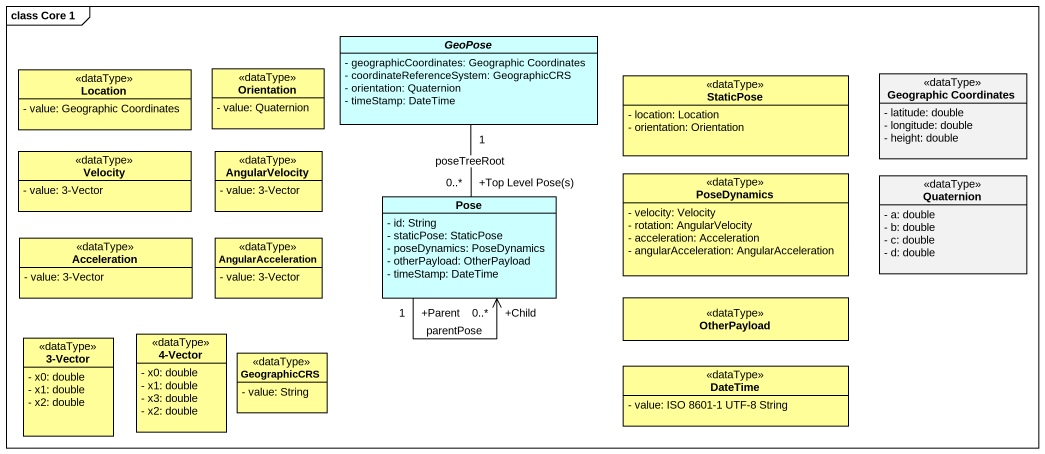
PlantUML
@startuml
mainframe class Core 1
hide circle
hide empty members
skinparam classAttributeIconSize 0
abstract class GeoPose #CCFFFF {
  - geographicCoordinates: Geographic Coordinates
  - coordinateReferenceSystem: GeographicCRS
  - orientation: Quaternion
  - timeStamp: DateTime
}
class Location <<dataType>> #FFFE99 {
  - value: Geographic Coordinates
}
class Orientation <<dataType>> #FFFE99 {
  - value: Quaternion
}
class StaticPose <<dataType>> #FFFE99 {
  - location: Location
  - orientation: Orientation
}
class "Geographic Coordinates" as Geographic_Coordinates <<dataType>> {
  - latitude: double
  - longitude: double
  - height: double
}
class Velocity <<dataType>> #FFFE99 {
  - value: 3-Vector
}
class AngularVelocity <<dataType>> #FFFE99 {
  - value: 3-Vector
}
class PoseDynamics <<dataType>> #FFFE99 {
  - velocity: Velocity
  - rotation: AngularVelocity
  - acceleration: Acceleration
  - angularAcceleration: AngularAcceleration
}
class Quaternion <<dataType>> {
  - a: double
  - b: double
  - c: double
  - d: double
}
class Pose #CCFFFF {
  - id: String
  - staticPose: StaticPose
  - poseDynamics: PoseDynamics
  - otherPayload: OtherPayload
  - timeStamp: DateTime
}
class Acceleration <<dataType>> #FFFE99 {
  - value: 3-Vector
}
class AngularAcceleration <<dataType>> #FFFE99 {
  - value: 3-Vector
}
class OtherPayload <<dataType>> #FFFE99
class "3-Vector" as c3_Vector <<dataType>> #FFFE99 {
  - x0: double
  - x1: double
  - x2: double
}
class "4-Vector" as c4_Vector <<dataType>> #FFFE99 {
  - x0: double
  - x1: double
  - x3: double
  - x2: double
}
class GeographicCRS <<dataType>> #FFFE99 {
  - value: String
}
class DateTime <<dataType>> #FFFE99 {
  - value: ISO 8601-1 UTF-8 String
}
GeoPose "1" -- "+Top Level Pose(s)\n0..*" Pose : poseTreeRoot
Pose "+Parent\n1" --> "+Child\n0..*" Pose : parentPose
@enduml
